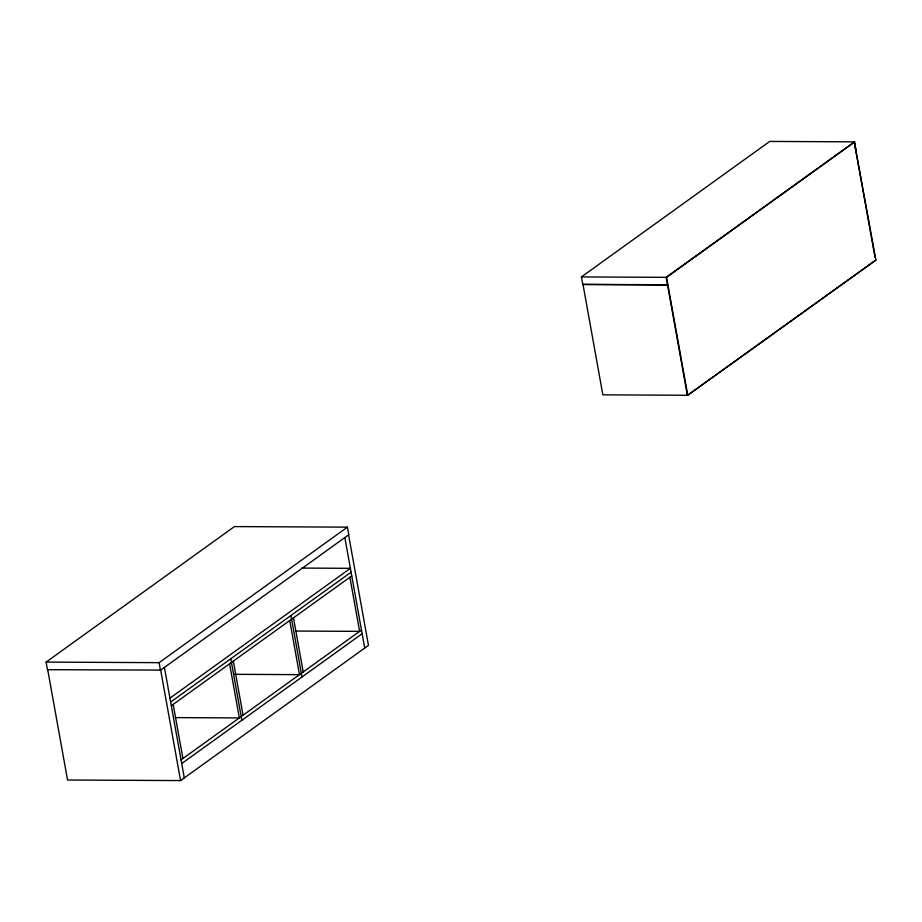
<?xml version="1.0" encoding="UTF-8"?>
<svg xmlns="http://www.w3.org/2000/svg" width="922" height="922" viewBox="0 0 922 922"><rect width="100%" height="100%" fill="white"/><g stroke="black" fill="none" stroke-linecap="round" stroke-linejoin="round"><path stroke-width="1.38" d="M47.667 669.533L67.548 780.012L180.562 780.577L160.682 670.098L47.46 669.683L46.1 662.1L234.419 526.589L347.433 527.154L348.793 534.737L160.474 670.248L159.103 662.664L347.433 527.154M667.528 284.933L582.773 284.506L581.413 276.923L769.732 141.423L854.487 141.838L855.847 149.422M854.487 141.838L666.168 277.349L687.409 395.423L875.9 260.062L854.279 141.988L875.013 257.25M581.413 276.923L666.537 277.349L854.659 141.988M169.948 698.161L350.383 568.321L301.748 568.079M170.639 702.057L351.086 572.216M171.308 705.745L351.755 575.904M687.409 395.423L875.9 260.062M181.046 759.855L361.482 630.026M181.715 763.543L362.15 633.714M180.562 780.577L368.466 645.377L348.585 534.887M667.735 284.783L582.981 284.356L602.861 394.847L687.616 395.273M295.559 631.051L359.615 631.363L349.887 577.253M46.1 662.1L159.103 662.664M233.992 674.316L299.477 674.65L289.739 620.529M175.261 717.604L239.328 717.927L229.59 663.805M666.537 277.349L687.789 395.423M344.851 537.572L364.732 648.062M293.473 617.844L303.211 671.954M290.937 615.493L302.001 676.99M233.324 661.12L243.062 715.242M230.788 658.769L241.852 720.266M173.175 704.396L182.913 758.518M164.416 667.413L184.296 777.891"/></g></svg>
